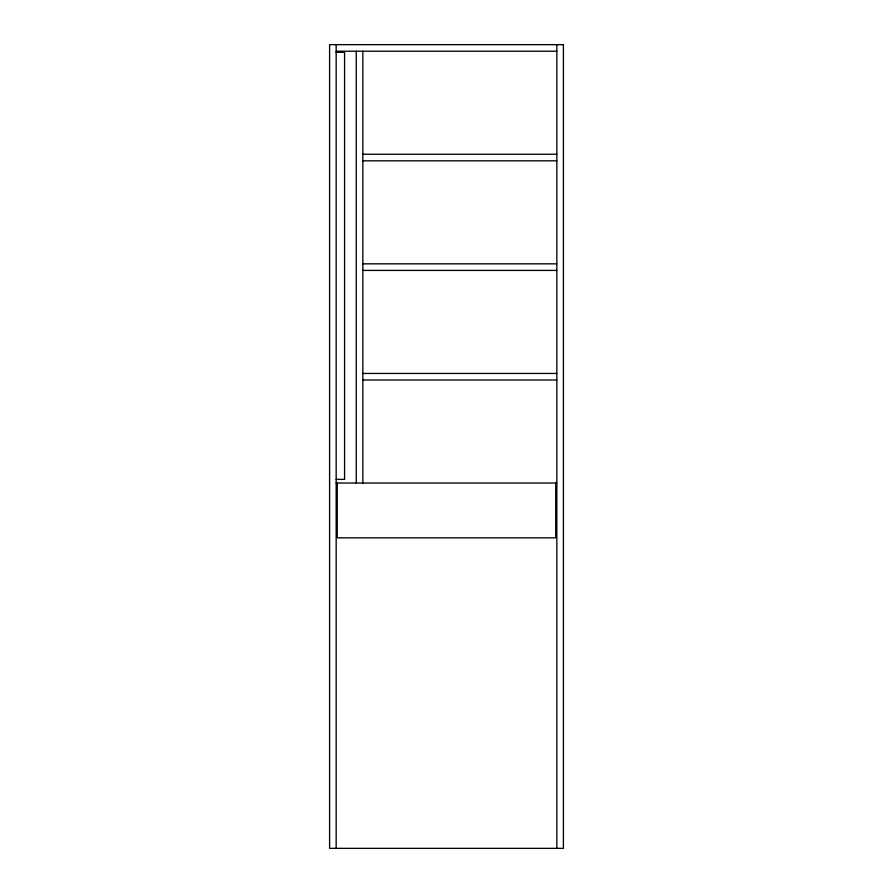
<?xml version="1.0" encoding="UTF-8"?>
<svg xmlns="http://www.w3.org/2000/svg" width="893" height="893" viewBox="0 0 893 893"><rect width="100%" height="100%" fill="white"/><g stroke="black" fill="none" stroke-linecap="round" stroke-linejoin="round"><path stroke-width="1.34" d="M336.17 51.225L556.83 51.225M336.17 52.319L344.575 52.319L344.575 479.374L336.17 479.374M362.837 154.243L556.83 154.243M362.837 160.818L556.83 160.818M362.837 263.837L556.83 263.837M362.837 270.412L556.83 270.412M362.837 373.441L556.83 373.441M362.837 380.016L556.83 380.016M336.17 483.035L556.83 483.035M556.83 44.65L556.83 848.35M555.725 483.035L555.725 537.832L337.275 537.832L337.275 483.035M362.837 51.225L362.837 483.035M356.262 51.225L356.262 483.035M336.17 44.65L336.17 848.35M563.405 44.65L329.595 44.65L329.595 848.35L563.405 848.35L563.405 44.65"/></g></svg>
